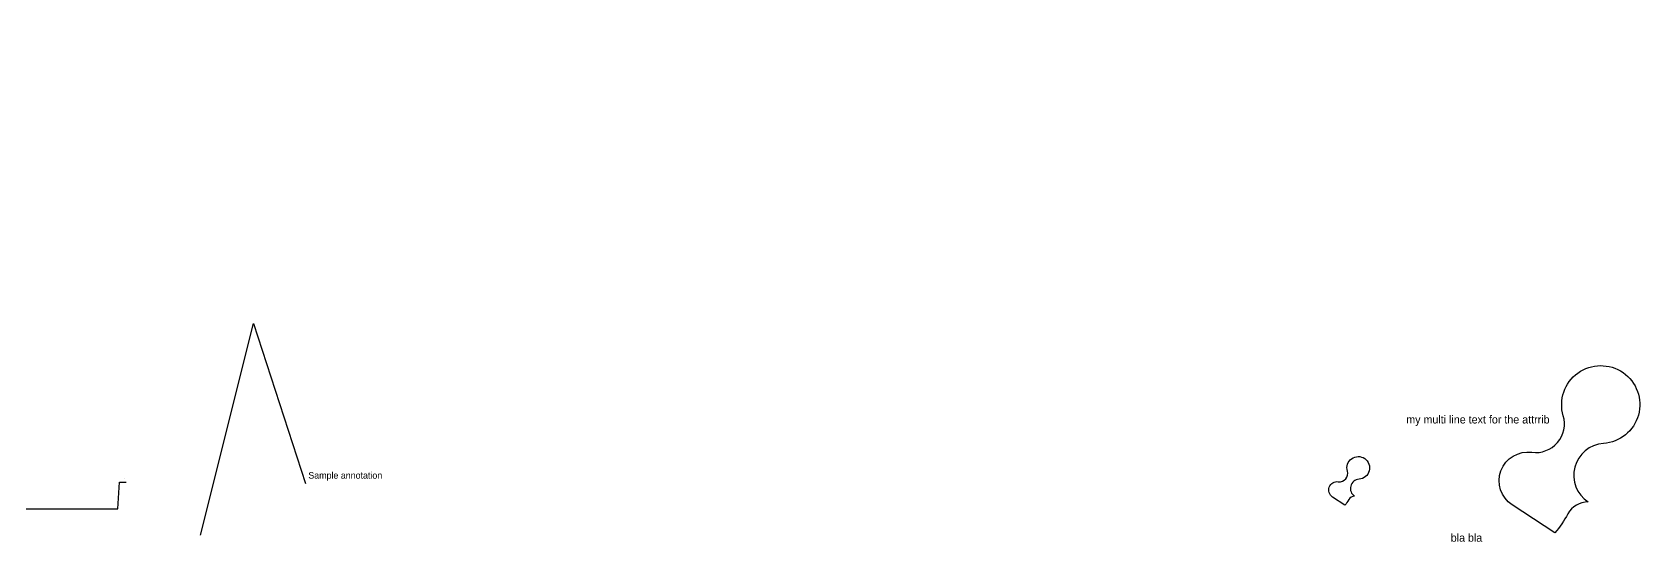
# Model space of a CAD drawing. Extents: x 0 to 1028, y -399 to 111.
# Drawn here: x 681.6 to 1028, y 1.5 to 111.2 of the extents above; entities that cross this region are included whole.
import ezdxf

# ---------------------------------------------------------------- set-up
doc = ezdxf.new("R2010")
doc.units = 0
doc.layers.add('Layer1', color=7, linetype='Continuous')
doc.dimstyles.new('ISO-25', dxfattribs={"dimtxt": 0.18, "dimasz": 0.18, "dimexe": 1.25, "dimexo": 0.625, "dimtad": 1, "dimdsep": 46, "dimtxsty": 'Standard', "dimsah": 1, "dimcen": 2.5, "dimadec": 0, "dimazin": 0, "dimtfac": 1, "dimtofl": 0, "dimtmove": 0, "dimatfit": 3, "dimfxl": 1, "dimarcsym": 0})

# ---------------------------------------------------------------- blocks, each defined once
blk = doc.blocks.new('my_block_v2')
blk.add_lwpolyline([(962.401, 0.361), (960.207, 1.793, -0.799559), (961.214, 4.499, 0.543862), (962.826, 6.378, -2.844377), (964.885, 4.947, 0.718751), (964.102, 1.949, 0.273794), (963.061, 1.333, -0.047611)], format="xyb", close=True)
for tag, p, flags in [('CONSTANT_ATT', (954.602, 2.353), 2), ('VERIFY_ATT', (957.052, -0.095), 4)]:
    blk.add_attdef(tag, p, '', height=0.411, dxfattribs=dict(flags=flags))

msp = doc.modelspace()

# ---------------------------------------------------------------- block references
ref = msp.add_blockref('my_block_v2', (-3024.444, 1.951), dxfattribs=dict(xscale=4.19113318054708, yscale=4.19113318054708, zscale=4.19113318054708))
ref.add_attrib('MULTI_LINE_ATT_001', 'my multi line text for the attrrib', (977.123, 27.001), dxfattribs={"height": 1.72065})
ref.add_attrib('VERIFY_ATT', 'bla bla', (986.688, 1.554), dxfattribs={"height": 1.7207})
at = {"xscale": 1.21788926458238, "yscale": 1.21788926458238, "zscale": 1.21788926458238}
msp.add_blockref('my_block_v2', (-208.15, 8.99), dxfattribs=at)

# ---------------------------------------------------------------- texts
at = {"layer": 'Layer1', "insert": (741.024, 14.697), "char_height": 1.42493, "attachment_point": 7}
msp.add_mtext('Sample annotation', dxfattribs=at)

# ---------------------------------------------------------------- dimensions: what is measured, and where the dimension line sits
at = {"layer": 'Layer1'}
msp.add_ordinate_dim(feature_location=(660.872, 8.641), offset=(39.898, 5.7), dtype=0, origin=(313.19, 111.235), dimstyle='ISO-25', override={"dimpost": '<>'}, dxfattribs=at).render()

# ---------------------------------------------------------------- leaders
msp.add_leader([(717.869, 2.941), (729.268, 48.539), (740.399, 14.072)], dimstyle='ISO-25', dxfattribs=at)

doc.saveas('drawing.dxf')
